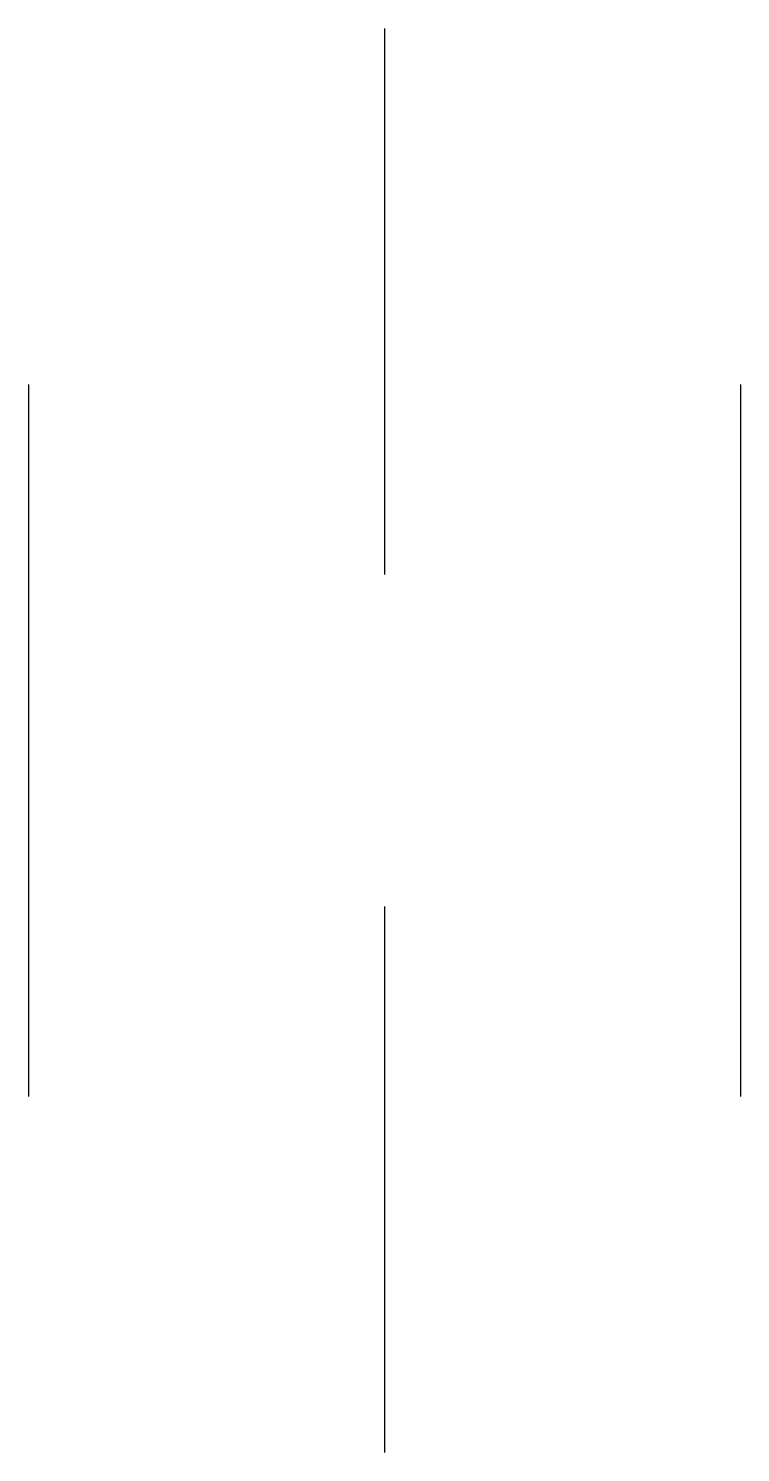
# Model space of a CAD drawing. Extents: x 0 to 3, y -3 to 3.
import ezdxf

# ---------------------------------------------------------------- set-up
doc = ezdxf.new("R2010")
doc.units = 0
doc.header["$MEASUREMENT"] = 0
doc.layers.add('1', color=7, linetype='CONTINUOUS')

msp = doc.modelspace()

# ---------------------------------------------------------------- linework, layer by layer
at = {"layer": '1'}
for p, q in [((1.5, 3), (1.5, 0.7)), ((0, 1.5), (0, -1.5)), ((3, 1.5), (3, -1.5)), ((1.5, -0.7), (1.5, -3))]:
    msp.add_line(p, q, dxfattribs=at)

doc.saveas('drawing.dxf')
